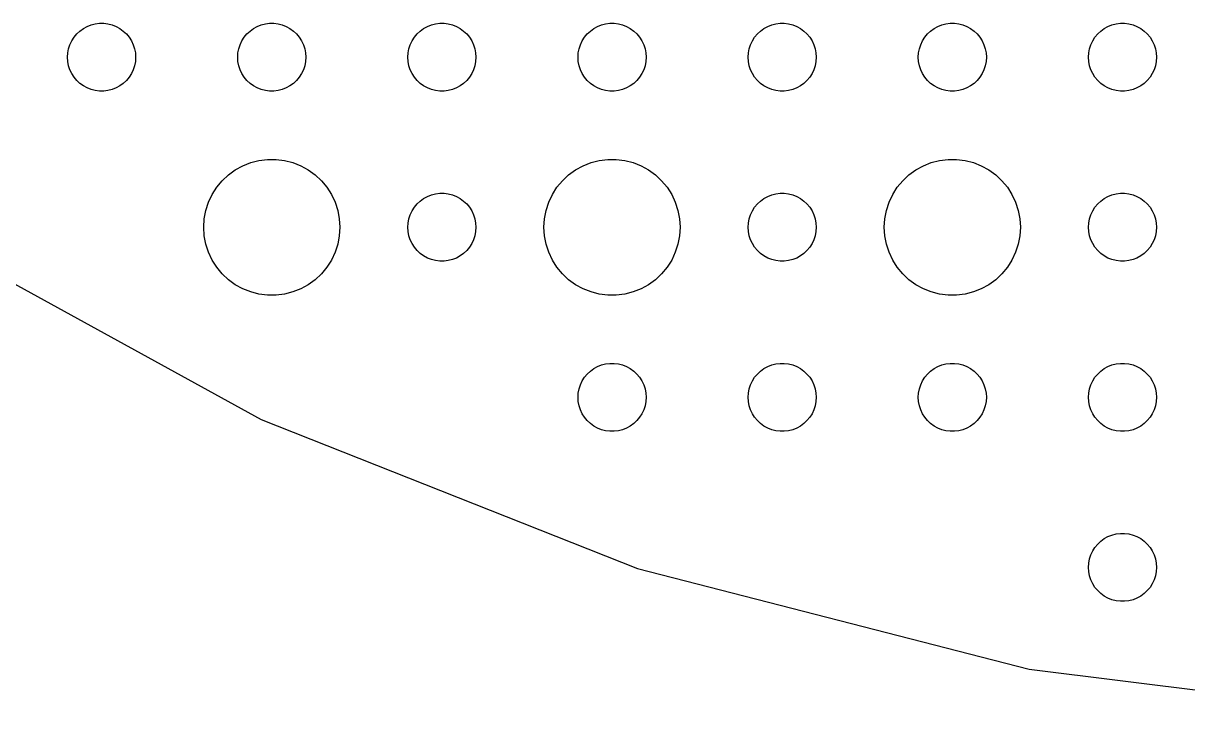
# Model space of a CAD drawing. Header units: metres. Extents: x -142 to 142, y -142 to 142.
# Drawn here: x -71 to -19.6, y -141.7 to -111 of the extents above; entities that cross this region are included whole.
import ezdxf

# ---------------------------------------------------------------- set-up
doc = ezdxf.new("R2010")
doc.units = ezdxf.units.M

msp = doc.modelspace()

# ---------------------------------------------------------------- linework, layer by layer
for p, q in [((-68.5934, -111.473), (-68.4561, -111.344)), ((-68.4561, -111.344), (-68.3037, -111.234)), ((-68.3037, -111.234), (-68.1387, -111.143)), ((-68.1387, -111.143), (-67.9635, -111.073)), ((-67.9635, -111.073), (-67.7811, -111.027)), ((-67.7811, -111.027), (-67.5942, -111.003)), ((-67.5942, -111.003), (-67.4058, -111.003)), ((-67.4058, -111.003), (-67.2189, -111.027)), ((-67.2189, -111.027), (-67.0365, -111.073)), ((-67.0365, -111.073), (-66.8613, -111.143)), ((-66.8613, -111.143), (-66.6963, -111.234)), ((-66.6963, -111.234), (-66.5439, -111.344)), ((-66.5439, -111.344), (-66.4065, -111.473)), ((-61.0934, -111.473), (-60.9561, -111.344)), ((-60.9561, -111.344), (-60.8037, -111.234)), ((-60.8037, -111.234), (-60.6387, -111.143)), ((-60.6387, -111.143), (-60.4635, -111.073)), ((-60.4635, -111.073), (-60.2811, -111.027)), ((-60.2811, -111.027), (-60.0942, -111.003)), ((-60.0942, -111.003), (-59.9058, -111.003)), ((-59.9058, -111.003), (-59.7189, -111.027)), ((-59.7189, -111.027), (-59.5365, -111.073)), ((-59.5365, -111.073), (-59.3613, -111.143)), ((-59.3613, -111.143), (-59.1963, -111.234)), ((-59.1963, -111.234), (-59.0439, -111.344)), ((-59.0439, -111.344), (-58.9065, -111.473)), ((-53.5934, -111.473), (-53.4561, -111.344)), ((-53.4561, -111.344), (-53.3037, -111.234)), ((-53.3037, -111.234), (-53.1387, -111.143)), ((-53.1387, -111.143), (-52.9635, -111.073)), ((-52.9635, -111.073), (-52.7811, -111.027)), ((-52.7811, -111.027), (-52.5942, -111.003)), ((-52.5942, -111.003), (-52.4058, -111.003)), ((-52.4058, -111.003), (-52.2189, -111.027)), ((-52.2189, -111.027), (-52.0365, -111.073)), ((-52.0365, -111.073), (-51.8613, -111.143)), ((-51.8613, -111.143), (-51.6963, -111.234)), ((-51.6963, -111.234), (-51.5439, -111.344)), ((-51.5439, -111.344), (-51.4065, -111.473)), ((-46.0934, -111.473), (-45.9561, -111.344)), ((-45.9561, -111.344), (-45.8037, -111.234)), ((-45.8037, -111.234), (-45.6387, -111.143)), ((-45.6387, -111.143), (-45.4635, -111.073)), ((-45.4635, -111.073), (-45.2811, -111.027)), ((-45.2811, -111.027), (-45.0942, -111.003)), ((-45.0942, -111.003), (-44.9058, -111.003)), ((-44.9058, -111.003), (-44.7189, -111.027)), ((-44.7189, -111.027), (-44.5365, -111.073)), ((-44.5365, -111.073), (-44.3613, -111.143)), ((-44.3613, -111.143), (-44.1963, -111.234)), ((-44.1963, -111.234), (-44.0439, -111.344)), ((-44.0439, -111.344), (-43.9065, -111.473)), ((-38.5934, -111.473), (-38.4561, -111.344)), ((-38.4561, -111.344), (-38.3037, -111.234)), ((-38.3037, -111.234), (-38.1387, -111.143)), ((-38.1387, -111.143), (-37.9635, -111.073)), ((-37.9635, -111.073), (-37.7811, -111.027)), ((-37.7811, -111.027), (-37.5942, -111.003)), ((-37.5942, -111.003), (-37.4058, -111.003)), ((-37.4058, -111.003), (-37.2189, -111.027)), ((-37.2189, -111.027), (-37.0365, -111.073)), ((-37.0365, -111.073), (-36.8613, -111.143)), ((-36.8613, -111.143), (-36.6963, -111.234)), ((-36.6963, -111.234), (-36.5439, -111.344)), ((-36.5439, -111.344), (-36.4065, -111.473)), ((-31.0934, -111.473), (-30.9561, -111.344)), ((-30.9561, -111.344), (-30.8037, -111.234)), ((-30.8037, -111.234), (-30.6387, -111.143)), ((-30.6387, -111.143), (-30.4635, -111.073)), ((-30.4635, -111.073), (-30.2811, -111.027)), ((-30.2811, -111.027), (-30.0942, -111.003)), ((-30.0942, -111.003), (-29.9058, -111.003)), ((-29.9058, -111.003), (-29.7189, -111.027)), ((-29.7189, -111.027), (-29.5365, -111.073)), ((-29.5365, -111.073), (-29.3613, -111.143)), ((-29.3613, -111.143), (-29.1963, -111.234)), ((-29.1963, -111.234), (-29.0439, -111.344)), ((-29.0439, -111.344), (-28.9065, -111.473)), ((-23.5934, -111.473), (-23.4561, -111.344)), ((-23.4561, -111.344), (-23.3037, -111.234)), ((-23.3037, -111.234), (-23.1387, -111.143)), ((-23.1387, -111.143), (-22.9635, -111.073)), ((-22.9635, -111.073), (-22.7811, -111.027)), ((-22.7811, -111.027), (-22.5942, -111.003)), ((-22.5942, -111.003), (-22.4058, -111.003)), ((-22.4058, -111.003), (-22.2189, -111.027)), ((-22.2189, -111.027), (-22.0365, -111.073)), ((-22.0365, -111.073), (-21.8613, -111.143)), ((-21.8613, -111.143), (-21.6963, -111.234)), ((-21.6963, -111.234), (-21.5439, -111.344)), ((-21.5439, -111.344), (-21.4065, -111.473)), ((-68.8947, -111.948), (-68.8145, -111.777)), ((-68.8145, -111.777), (-68.7135, -111.618)), ((-68.7135, -111.618), (-68.5934, -111.473)), ((-66.4065, -111.473), (-66.2865, -111.618)), ((-66.2865, -111.618), (-66.1855, -111.777)), ((-66.1855, -111.777), (-66.1053, -111.948)), ((-61.3947, -111.948), (-61.3145, -111.777)), ((-61.3145, -111.777), (-61.2135, -111.618)), ((-61.2135, -111.618), (-61.0934, -111.473)), ((-58.9065, -111.473), (-58.7865, -111.618)), ((-58.7865, -111.618), (-58.6855, -111.777)), ((-58.6855, -111.777), (-58.6053, -111.948)), ((-53.8947, -111.948), (-53.8145, -111.777)), ((-53.8145, -111.777), (-53.7135, -111.618)), ((-53.7135, -111.618), (-53.5934, -111.473)), ((-51.4065, -111.473), (-51.2865, -111.618)), ((-51.2865, -111.618), (-51.1855, -111.777)), ((-51.1855, -111.777), (-51.1053, -111.948)), ((-46.3947, -111.948), (-46.3145, -111.777)), ((-46.3145, -111.777), (-46.2135, -111.618)), ((-46.2135, -111.618), (-46.0934, -111.473)), ((-43.9065, -111.473), (-43.7865, -111.618)), ((-43.7865, -111.618), (-43.6855, -111.777)), ((-43.6855, -111.777), (-43.6053, -111.948)), ((-38.8947, -111.948), (-38.8145, -111.777)), ((-38.8145, -111.777), (-38.7135, -111.618)), ((-38.7135, -111.618), (-38.5934, -111.473)), ((-36.4065, -111.473), (-36.2865, -111.618)), ((-36.2865, -111.618), (-36.1855, -111.777)), ((-36.1855, -111.777), (-36.1053, -111.948)), ((-31.3947, -111.948), (-31.3145, -111.777)), ((-31.3145, -111.777), (-31.2135, -111.618)), ((-31.2135, -111.618), (-31.0934, -111.473)), ((-28.9065, -111.473), (-28.7865, -111.618)), ((-28.7865, -111.618), (-28.6855, -111.777)), ((-28.6855, -111.777), (-28.6053, -111.948)), ((-23.8947, -111.948), (-23.8145, -111.777)), ((-23.8145, -111.777), (-23.7135, -111.618)), ((-23.7135, -111.618), (-23.5934, -111.473)), ((-21.4065, -111.473), (-21.2865, -111.618)), ((-21.2865, -111.618), (-21.1855, -111.777)), ((-21.1855, -111.777), (-21.1053, -111.948)), ((-69, -112.5), (-68.9882, -112.312)), ((-68.9882, -112.312), (-68.9529, -112.127)), ((-68.9529, -112.127), (-68.8947, -111.948)), ((-66.1053, -111.948), (-66.0471, -112.127)), ((-66.0471, -112.127), (-66.0118, -112.312)), ((-66.0118, -112.312), (-66, -112.5)), ((-61.5, -112.5), (-61.4882, -112.312)), ((-61.4882, -112.312), (-61.4529, -112.127)), ((-61.4529, -112.127), (-61.3947, -111.948)), ((-58.6053, -111.948), (-58.5471, -112.127)), ((-58.5471, -112.127), (-58.5118, -112.312)), ((-58.5118, -112.312), (-58.5, -112.5)), ((-54, -112.5), (-53.9882, -112.312)), ((-53.9882, -112.312), (-53.9529, -112.127)), ((-53.9529, -112.127), (-53.8947, -111.948)), ((-51.1053, -111.948), (-51.0471, -112.127)), ((-51.0471, -112.127), (-51.0118, -112.312)), ((-51.0118, -112.312), (-51, -112.5)), ((-46.5, -112.5), (-46.4882, -112.312)), ((-46.4882, -112.312), (-46.4529, -112.127)), ((-46.4529, -112.127), (-46.3947, -111.948)), ((-43.6053, -111.948), (-43.5471, -112.127)), ((-43.5471, -112.127), (-43.5118, -112.312)), ((-43.5118, -112.312), (-43.5, -112.5)), ((-39, -112.5), (-38.9882, -112.312)), ((-38.9882, -112.312), (-38.9529, -112.127)), ((-38.9529, -112.127), (-38.8947, -111.948)), ((-36.1053, -111.948), (-36.0471, -112.127)), ((-36.0471, -112.127), (-36.0118, -112.312)), ((-36.0118, -112.312), (-36, -112.5)), ((-31.5, -112.5), (-31.4882, -112.312)), ((-31.4882, -112.312), (-31.4529, -112.127)), ((-31.4529, -112.127), (-31.3947, -111.948)), ((-28.6053, -111.948), (-28.5471, -112.127)), ((-28.5471, -112.127), (-28.5118, -112.312)), ((-28.5118, -112.312), (-28.5, -112.5)), ((-24, -112.5), (-23.9882, -112.312)), ((-23.9882, -112.312), (-23.9529, -112.127)), ((-23.9529, -112.127), (-23.8947, -111.948)), ((-21.1053, -111.948), (-21.0471, -112.127)), ((-21.0471, -112.127), (-21.0118, -112.312)), ((-21.0118, -112.312), (-21, -112.5)), ((-68.9882, -112.688), (-69, -112.5)), ((-68.9529, -112.873), (-68.9882, -112.688)), ((-68.8947, -113.052), (-68.9529, -112.873)), ((-66.0471, -112.873), (-66.1053, -113.052)), ((-66.0118, -112.688), (-66.0471, -112.873)), ((-66, -112.5), (-66.0118, -112.688)), ((-61.4882, -112.688), (-61.5, -112.5)), ((-61.4529, -112.873), (-61.4882, -112.688)), ((-61.3947, -113.052), (-61.4529, -112.873)), ((-58.5471, -112.873), (-58.6053, -113.052)), ((-58.5118, -112.688), (-58.5471, -112.873)), ((-58.5, -112.5), (-58.5118, -112.688)), ((-53.9882, -112.688), (-54, -112.5)), ((-53.9529, -112.873), (-53.9882, -112.688)), ((-53.8947, -113.052), (-53.9529, -112.873)), ((-51.0471, -112.873), (-51.1053, -113.052)), ((-51.0118, -112.688), (-51.0471, -112.873)), ((-51, -112.5), (-51.0118, -112.688)), ((-46.4882, -112.688), (-46.5, -112.5)), ((-46.4529, -112.873), (-46.4882, -112.688)), ((-46.3947, -113.052), (-46.4529, -112.873)), ((-43.5471, -112.873), (-43.6053, -113.052)), ((-43.5118, -112.688), (-43.5471, -112.873)), ((-43.5, -112.5), (-43.5118, -112.688)), ((-38.9882, -112.688), (-39, -112.5)), ((-38.9529, -112.873), (-38.9882, -112.688)), ((-38.8947, -113.052), (-38.9529, -112.873)), ((-36.0471, -112.873), (-36.1053, -113.052)), ((-36.0118, -112.688), (-36.0471, -112.873)), ((-36, -112.5), (-36.0118, -112.688)), ((-31.4882, -112.688), (-31.5, -112.5)), ((-31.4529, -112.873), (-31.4882, -112.688)), ((-31.3947, -113.052), (-31.4529, -112.873)), ((-28.5471, -112.873), (-28.6053, -113.052)), ((-28.5118, -112.688), (-28.5471, -112.873)), ((-28.5, -112.5), (-28.5118, -112.688)), ((-23.9882, -112.688), (-24, -112.5)), ((-23.9529, -112.873), (-23.9882, -112.688)), ((-23.8947, -113.052), (-23.9529, -112.873)), ((-21.0471, -112.873), (-21.1053, -113.052)), ((-21.0118, -112.688), (-21.0471, -112.873)), ((-21, -112.5), (-21.0118, -112.688)), ((-68.8145, -113.223), (-68.8947, -113.052)), ((-68.7135, -113.382), (-68.8145, -113.223)), ((-68.5934, -113.527), (-68.7135, -113.382)), ((-66.2865, -113.382), (-66.4065, -113.527)), ((-66.1855, -113.223), (-66.2865, -113.382)), ((-66.1053, -113.052), (-66.1855, -113.223)), ((-61.3145, -113.223), (-61.3947, -113.052)), ((-61.2135, -113.382), (-61.3145, -113.223)), ((-61.0934, -113.527), (-61.2135, -113.382)), ((-58.7865, -113.382), (-58.9065, -113.527)), ((-58.6855, -113.223), (-58.7865, -113.382)), ((-58.6053, -113.052), (-58.6855, -113.223)), ((-53.8145, -113.223), (-53.8947, -113.052)), ((-53.7135, -113.382), (-53.8145, -113.223)), ((-53.5934, -113.527), (-53.7135, -113.382)), ((-51.2865, -113.382), (-51.4065, -113.527)), ((-51.1855, -113.223), (-51.2865, -113.382)), ((-51.1053, -113.052), (-51.1855, -113.223)), ((-46.3145, -113.223), (-46.3947, -113.052)), ((-46.2135, -113.382), (-46.3145, -113.223)), ((-46.0934, -113.527), (-46.2135, -113.382)), ((-43.7865, -113.382), (-43.9065, -113.527)), ((-43.6855, -113.223), (-43.7865, -113.382)), ((-43.6053, -113.052), (-43.6855, -113.223)), ((-38.8145, -113.223), (-38.8947, -113.052)), ((-38.7135, -113.382), (-38.8145, -113.223)), ((-38.5934, -113.527), (-38.7135, -113.382)), ((-36.2865, -113.382), (-36.4065, -113.527)), ((-36.1855, -113.223), (-36.2865, -113.382)), ((-36.1053, -113.052), (-36.1855, -113.223)), ((-31.3145, -113.223), (-31.3947, -113.052)), ((-31.2135, -113.382), (-31.3145, -113.223)), ((-31.0934, -113.527), (-31.2135, -113.382)), ((-28.7865, -113.382), (-28.9065, -113.527)), ((-28.6855, -113.223), (-28.7865, -113.382)), ((-28.6053, -113.052), (-28.6855, -113.223)), ((-23.8145, -113.223), (-23.8947, -113.052)), ((-23.7135, -113.382), (-23.8145, -113.223)), ((-23.5934, -113.527), (-23.7135, -113.382)), ((-21.2865, -113.382), (-21.4065, -113.527)), ((-21.1855, -113.223), (-21.2865, -113.382)), ((-21.1053, -113.052), (-21.1855, -113.223)), ((-68.4561, -113.656), (-68.5934, -113.527)), ((-68.3037, -113.766), (-68.4561, -113.656)), ((-68.1387, -113.857), (-68.3037, -113.766)), ((-67.9635, -113.927), (-68.1387, -113.857)), ((-67.7811, -113.973), (-67.9635, -113.927)), ((-67.0365, -113.927), (-67.2189, -113.973)), ((-66.8613, -113.857), (-67.0365, -113.927)), ((-66.6963, -113.766), (-66.8613, -113.857)), ((-66.5439, -113.656), (-66.6963, -113.766)), ((-66.4065, -113.527), (-66.5439, -113.656)), ((-60.9561, -113.656), (-61.0934, -113.527)), ((-60.8037, -113.766), (-60.9561, -113.656)), ((-60.6387, -113.857), (-60.8037, -113.766)), ((-60.4635, -113.927), (-60.6387, -113.857)), ((-60.2811, -113.973), (-60.4635, -113.927)), ((-59.5365, -113.927), (-59.7189, -113.973)), ((-59.3613, -113.857), (-59.5365, -113.927)), ((-59.1963, -113.766), (-59.3613, -113.857)), ((-59.0439, -113.656), (-59.1963, -113.766)), ((-58.9065, -113.527), (-59.0439, -113.656)), ((-53.4561, -113.656), (-53.5934, -113.527)), ((-53.3037, -113.766), (-53.4561, -113.656)), ((-53.1387, -113.857), (-53.3037, -113.766)), ((-52.9635, -113.927), (-53.1387, -113.857)), ((-52.7811, -113.973), (-52.9635, -113.927)), ((-52.0365, -113.927), (-52.2189, -113.973)), ((-51.8613, -113.857), (-52.0365, -113.927)), ((-51.6963, -113.766), (-51.8613, -113.857)), ((-51.5439, -113.656), (-51.6963, -113.766)), ((-51.4065, -113.527), (-51.5439, -113.656)), ((-45.9561, -113.656), (-46.0934, -113.527)), ((-45.8037, -113.766), (-45.9561, -113.656)), ((-45.6387, -113.857), (-45.8037, -113.766)), ((-45.4635, -113.927), (-45.6387, -113.857)), ((-45.2811, -113.973), (-45.4635, -113.927)), ((-44.5365, -113.927), (-44.7189, -113.973)), ((-44.3613, -113.857), (-44.5365, -113.927)), ((-44.1963, -113.766), (-44.3613, -113.857)), ((-44.0439, -113.656), (-44.1963, -113.766)), ((-43.9065, -113.527), (-44.0439, -113.656)), ((-38.4561, -113.656), (-38.5934, -113.527)), ((-38.3037, -113.766), (-38.4561, -113.656)), ((-38.1387, -113.857), (-38.3037, -113.766)), ((-37.9635, -113.927), (-38.1387, -113.857)), ((-37.7811, -113.973), (-37.9635, -113.927)), ((-37.0365, -113.927), (-37.2189, -113.973)), ((-36.8613, -113.857), (-37.0365, -113.927)), ((-36.6963, -113.766), (-36.8613, -113.857)), ((-36.5439, -113.656), (-36.6963, -113.766)), ((-36.4065, -113.527), (-36.5439, -113.656)), ((-30.9561, -113.656), (-31.0934, -113.527)), ((-30.8037, -113.766), (-30.9561, -113.656)), ((-30.6387, -113.857), (-30.8037, -113.766)), ((-30.4635, -113.927), (-30.6387, -113.857)), ((-30.2811, -113.973), (-30.4635, -113.927)), ((-29.5365, -113.927), (-29.7189, -113.973)), ((-29.3613, -113.857), (-29.5365, -113.927)), ((-29.1963, -113.766), (-29.3613, -113.857)), ((-29.0439, -113.656), (-29.1963, -113.766)), ((-28.9065, -113.527), (-29.0439, -113.656)), ((-23.4561, -113.656), (-23.5934, -113.527)), ((-23.3037, -113.766), (-23.4561, -113.656)), ((-23.1387, -113.857), (-23.3037, -113.766)), ((-22.9635, -113.927), (-23.1387, -113.857)), ((-22.7811, -113.973), (-22.9635, -113.927)), ((-22.0365, -113.927), (-22.2189, -113.973)), ((-21.8613, -113.857), (-22.0365, -113.927)), ((-21.6963, -113.766), (-21.8613, -113.857)), ((-21.5439, -113.656), (-21.6963, -113.766)), ((-21.4065, -113.527), (-21.5439, -113.656)), ((-67.5942, -113.997), (-67.7811, -113.973)), ((-67.4058, -113.997), (-67.5942, -113.997)), ((-67.2189, -113.973), (-67.4058, -113.997)), ((-60.0942, -113.997), (-60.2811, -113.973)), ((-59.9058, -113.997), (-60.0942, -113.997)), ((-59.7189, -113.973), (-59.9058, -113.997)), ((-52.5942, -113.997), (-52.7811, -113.973)), ((-52.4058, -113.997), (-52.5942, -113.997)), ((-52.2189, -113.973), (-52.4058, -113.997)), ((-45.0942, -113.997), (-45.2811, -113.973)), ((-44.9058, -113.997), (-45.0942, -113.997)), ((-44.7189, -113.973), (-44.9058, -113.997)), ((-37.5942, -113.997), (-37.7811, -113.973)), ((-37.4058, -113.997), (-37.5942, -113.997)), ((-37.2189, -113.973), (-37.4058, -113.997)), ((-30.0942, -113.997), (-30.2811, -113.973)), ((-29.9058, -113.997), (-30.0942, -113.997)), ((-29.7189, -113.973), (-29.9058, -113.997)), ((-22.5942, -113.997), (-22.7811, -113.973)), ((-22.4058, -113.997), (-22.5942, -113.997)), ((-22.2189, -113.973), (-22.4058, -113.997)), ((-60.5621, -117.053), (-60.1884, -117.006)), ((-60.1884, -117.006), (-59.8116, -117.006)), ((-59.8116, -117.006), (-59.4379, -117.053)), ((-45.5621, -117.053), (-45.1884, -117.006)), ((-45.1884, -117.006), (-44.8116, -117.006)), ((-44.8116, -117.006), (-44.4379, -117.053)), ((-30.5621, -117.053), (-30.1884, -117.006)), ((-30.1884, -117.006), (-29.8116, -117.006)), ((-29.8116, -117.006), (-29.4379, -117.053)), ((-61.9123, -117.688), (-61.6075, -117.467)), ((-61.6075, -117.467), (-61.2773, -117.286)), ((-61.2773, -117.286), (-60.927, -117.147)), ((-60.927, -117.147), (-60.5621, -117.053)), ((-59.4379, -117.053), (-59.0729, -117.147)), ((-59.0729, -117.147), (-58.7227, -117.286)), ((-58.7227, -117.286), (-58.3925, -117.467)), ((-58.3925, -117.467), (-58.0877, -117.688)), ((-46.9123, -117.688), (-46.6075, -117.467)), ((-46.6075, -117.467), (-46.2773, -117.286)), ((-46.2773, -117.286), (-45.927, -117.147)), ((-45.927, -117.147), (-45.5621, -117.053)), ((-44.4379, -117.053), (-44.0729, -117.147)), ((-44.0729, -117.147), (-43.7227, -117.286)), ((-43.7227, -117.286), (-43.3925, -117.467)), ((-43.3925, -117.467), (-43.0877, -117.688)), ((-31.9123, -117.688), (-31.6075, -117.467)), ((-31.6075, -117.467), (-31.2773, -117.286)), ((-31.2773, -117.286), (-30.927, -117.147)), ((-30.927, -117.147), (-30.5621, -117.053)), ((-29.4379, -117.053), (-29.0729, -117.147)), ((-29.0729, -117.147), (-28.7227, -117.286)), ((-28.7227, -117.286), (-28.3925, -117.467)), ((-28.3925, -117.467), (-28.0877, -117.688)), ((-62.427, -118.237), (-62.1869, -117.946)), ((-62.1869, -117.946), (-61.9123, -117.688)), ((-58.0877, -117.688), (-57.8131, -117.946)), ((-57.8131, -117.946), (-57.5729, -118.237)), ((-47.427, -118.237), (-47.1869, -117.946)), ((-47.1869, -117.946), (-46.9123, -117.688)), ((-43.0877, -117.688), (-42.8131, -117.946)), ((-42.8131, -117.946), (-42.5729, -118.237)), ((-32.427, -118.237), (-32.1869, -117.946)), ((-32.1869, -117.946), (-31.9123, -117.688)), ((-28.0877, -117.688), (-27.8131, -117.946)), ((-27.8131, -117.946), (-27.5729, -118.237)), ((-62.7893, -118.896), (-62.6289, -118.555)), ((-62.6289, -118.555), (-62.427, -118.237)), ((-57.5729, -118.237), (-57.3711, -118.555)), ((-57.3711, -118.555), (-57.2107, -118.896)), ((-52.9635, -118.573), (-52.7811, -118.527)), ((-52.7811, -118.527), (-52.5942, -118.503)), ((-52.5942, -118.503), (-52.4058, -118.503)), ((-52.4058, -118.503), (-52.2189, -118.527)), ((-52.2189, -118.527), (-52.0365, -118.573)), ((-47.7893, -118.896), (-47.6289, -118.555)), ((-47.6289, -118.555), (-47.427, -118.237)), ((-42.5729, -118.237), (-42.3711, -118.555)), ((-42.3711, -118.555), (-42.2107, -118.896)), ((-37.9635, -118.573), (-37.7811, -118.527)), ((-37.7811, -118.527), (-37.5942, -118.503)), ((-37.5942, -118.503), (-37.4058, -118.503)), ((-37.4058, -118.503), (-37.2189, -118.527)), ((-37.2189, -118.527), (-37.0365, -118.573)), ((-32.7893, -118.896), (-32.6289, -118.555)), ((-32.6289, -118.555), (-32.427, -118.237)), ((-27.5729, -118.237), (-27.3711, -118.555)), ((-27.3711, -118.555), (-27.2107, -118.896)), ((-22.9635, -118.573), (-22.7811, -118.527)), ((-22.7811, -118.527), (-22.5942, -118.503)), ((-22.5942, -118.503), (-22.4058, -118.503)), ((-22.4058, -118.503), (-22.2189, -118.527)), ((-22.2189, -118.527), (-22.0365, -118.573)), ((-62.9057, -119.254), (-62.7893, -118.896)), ((-57.2107, -118.896), (-57.0942, -119.254)), ((-53.7135, -119.118), (-53.5934, -118.973)), ((-53.5934, -118.973), (-53.4561, -118.844)), ((-53.4561, -118.844), (-53.3037, -118.734)), ((-53.3037, -118.734), (-53.1387, -118.643)), ((-53.1387, -118.643), (-52.9635, -118.573)), ((-52.0365, -118.573), (-51.8613, -118.643)), ((-51.8613, -118.643), (-51.6963, -118.734)), ((-51.6963, -118.734), (-51.5439, -118.844)), ((-51.5439, -118.844), (-51.4065, -118.973)), ((-51.4065, -118.973), (-51.2865, -119.118)), ((-47.9057, -119.254), (-47.7893, -118.896)), ((-42.2107, -118.896), (-42.0942, -119.254)), ((-38.7135, -119.118), (-38.5934, -118.973)), ((-38.5934, -118.973), (-38.4561, -118.844)), ((-38.4561, -118.844), (-38.3037, -118.734)), ((-38.3037, -118.734), (-38.1387, -118.643)), ((-38.1387, -118.643), (-37.9635, -118.573)), ((-37.0365, -118.573), (-36.8613, -118.643)), ((-36.8613, -118.643), (-36.6963, -118.734)), ((-36.6963, -118.734), (-36.5439, -118.844)), ((-36.5439, -118.844), (-36.4065, -118.973)), ((-36.4065, -118.973), (-36.2865, -119.118)), ((-32.9057, -119.254), (-32.7893, -118.896)), ((-27.2107, -118.896), (-27.0942, -119.254)), ((-23.7135, -119.118), (-23.5934, -118.973)), ((-23.5934, -118.973), (-23.4561, -118.844)), ((-23.4561, -118.844), (-23.3037, -118.734)), ((-23.3037, -118.734), (-23.1387, -118.643)), ((-23.1387, -118.643), (-22.9635, -118.573)), ((-22.0365, -118.573), (-21.8613, -118.643)), ((-21.8613, -118.643), (-21.6963, -118.734)), ((-21.6963, -118.734), (-21.5439, -118.844)), ((-21.5439, -118.844), (-21.4065, -118.973)), ((-21.4065, -118.973), (-21.2865, -119.118)), ((-62.9763, -119.624), (-62.9057, -119.254)), ((-57.0942, -119.254), (-57.0237, -119.624)), ((-53.9529, -119.627), (-53.8947, -119.448)), ((-53.8947, -119.448), (-53.8145, -119.277)), ((-53.8145, -119.277), (-53.7135, -119.118)), ((-51.2865, -119.118), (-51.1855, -119.277)), ((-51.1855, -119.277), (-51.1053, -119.448)), ((-51.1053, -119.448), (-51.0471, -119.627)), ((-47.9763, -119.624), (-47.9057, -119.254)), ((-42.0942, -119.254), (-42.0237, -119.624)), ((-38.9529, -119.627), (-38.8947, -119.448)), ((-38.8947, -119.448), (-38.8145, -119.277)), ((-38.8145, -119.277), (-38.7135, -119.118)), ((-36.2865, -119.118), (-36.1855, -119.277)), ((-36.1855, -119.277), (-36.1053, -119.448)), ((-36.1053, -119.448), (-36.0471, -119.627)), ((-32.9763, -119.624), (-32.9057, -119.254)), ((-27.0942, -119.254), (-27.0237, -119.624)), ((-23.9529, -119.627), (-23.8947, -119.448)), ((-23.8947, -119.448), (-23.8145, -119.277)), ((-23.8145, -119.277), (-23.7135, -119.118)), ((-21.2865, -119.118), (-21.1855, -119.277)), ((-21.1855, -119.277), (-21.1053, -119.448)), ((-21.1053, -119.448), (-21.0471, -119.627)), ((-76.0874, -119.895), (-60.4606, -128.485)), ((-63, -120), (-62.9763, -119.624)), ((-62.9763, -120.376), (-63, -120)), ((-57.0237, -119.624), (-57, -120)), ((-57, -120), (-57.0237, -120.376)), ((-54, -120), (-53.9882, -119.812)), ((-53.9882, -120.188), (-54, -120)), ((-53.9882, -119.812), (-53.9529, -119.627)), ((-51.0471, -119.627), (-51.0118, -119.812)), ((-51.0118, -119.812), (-51, -120)), ((-51, -120), (-51.0118, -120.188)), ((-48, -120), (-47.9763, -119.624)), ((-47.9763, -120.376), (-48, -120)), ((-42.0237, -119.624), (-42, -120)), ((-42, -120), (-42.0237, -120.376)), ((-39, -120), (-38.9882, -119.812)), ((-38.9882, -120.188), (-39, -120)), ((-38.9882, -119.812), (-38.9529, -119.627)), ((-36.0471, -119.627), (-36.0118, -119.812)), ((-36.0118, -119.812), (-36, -120)), ((-36, -120), (-36.0118, -120.188)), ((-33, -120), (-32.9763, -119.624)), ((-32.9763, -120.376), (-33, -120)), ((-27.0237, -119.624), (-27, -120)), ((-27, -120), (-27.0237, -120.376)), ((-24, -120), (-23.9882, -119.812)), ((-23.9882, -120.188), (-24, -120)), ((-23.9882, -119.812), (-23.9529, -119.627)), ((-21.0471, -119.627), (-21.0118, -119.812)), ((-21.0118, -119.812), (-21, -120)), ((-21, -120), (-21.0118, -120.188)), ((-62.9057, -120.746), (-62.9763, -120.376)), ((-57.0237, -120.376), (-57.0942, -120.746)), ((-53.9529, -120.373), (-53.9882, -120.188)), ((-53.8947, -120.552), (-53.9529, -120.373)), ((-53.8145, -120.723), (-53.8947, -120.552)), ((-51.1053, -120.552), (-51.1855, -120.723)), ((-51.0471, -120.373), (-51.1053, -120.552)), ((-51.0118, -120.188), (-51.0471, -120.373)), ((-47.9057, -120.746), (-47.9763, -120.376)), ((-42.0237, -120.376), (-42.0942, -120.746)), ((-38.9529, -120.373), (-38.9882, -120.188)), ((-38.8947, -120.552), (-38.9529, -120.373)), ((-38.8145, -120.723), (-38.8947, -120.552)), ((-36.1053, -120.552), (-36.1855, -120.723)), ((-36.0471, -120.373), (-36.1053, -120.552)), ((-36.0118, -120.188), (-36.0471, -120.373)), ((-32.9057, -120.746), (-32.9763, -120.376)), ((-27.0237, -120.376), (-27.0942, -120.746)), ((-23.9529, -120.373), (-23.9882, -120.188)), ((-23.8947, -120.552), (-23.9529, -120.373)), ((-23.8145, -120.723), (-23.8947, -120.552)), ((-21.1053, -120.552), (-21.1855, -120.723)), ((-21.0471, -120.373), (-21.1053, -120.552)), ((-21.0118, -120.188), (-21.0471, -120.373)), ((-62.7893, -121.104), (-62.9057, -120.746)), ((-62.6289, -121.445), (-62.7893, -121.104)), ((-57.2107, -121.104), (-57.3711, -121.445)), ((-57.0942, -120.746), (-57.2107, -121.104)), ((-53.7135, -120.882), (-53.8145, -120.723)), ((-53.5934, -121.027), (-53.7135, -120.882)), ((-53.4561, -121.156), (-53.5934, -121.027)), ((-51.4065, -121.027), (-51.5439, -121.156)), ((-51.2865, -120.882), (-51.4065, -121.027)), ((-51.1855, -120.723), (-51.2865, -120.882)), ((-47.7893, -121.104), (-47.9057, -120.746)), ((-47.6289, -121.445), (-47.7893, -121.104)), ((-42.2107, -121.104), (-42.3711, -121.445)), ((-42.0942, -120.746), (-42.2107, -121.104)), ((-38.7135, -120.882), (-38.8145, -120.723)), ((-38.5934, -121.027), (-38.7135, -120.882)), ((-38.4561, -121.156), (-38.5934, -121.027)), ((-36.4065, -121.027), (-36.5439, -121.156)), ((-36.2865, -120.882), (-36.4065, -121.027)), ((-36.1855, -120.723), (-36.2865, -120.882)), ((-32.7893, -121.104), (-32.9057, -120.746)), ((-32.6289, -121.445), (-32.7893, -121.104)), ((-27.2107, -121.104), (-27.3711, -121.445)), ((-27.0942, -120.746), (-27.2107, -121.104)), ((-23.7135, -120.882), (-23.8145, -120.723)), ((-23.5934, -121.027), (-23.7135, -120.882)), ((-23.4561, -121.156), (-23.5934, -121.027)), ((-21.4065, -121.027), (-21.5439, -121.156)), ((-21.2865, -120.882), (-21.4065, -121.027)), ((-21.1855, -120.723), (-21.2865, -120.882)), ((-62.427, -121.763), (-62.6289, -121.445)), ((-57.3711, -121.445), (-57.5729, -121.763)), ((-53.3037, -121.266), (-53.4561, -121.156)), ((-53.1387, -121.357), (-53.3037, -121.266)), ((-52.9635, -121.427), (-53.1387, -121.357)), ((-52.7811, -121.473), (-52.9635, -121.427)), ((-52.5942, -121.497), (-52.7811, -121.473)), ((-52.4058, -121.497), (-52.5942, -121.497)), ((-52.2189, -121.473), (-52.4058, -121.497)), ((-52.0365, -121.427), (-52.2189, -121.473)), ((-51.8613, -121.357), (-52.0365, -121.427)), ((-51.6963, -121.266), (-51.8613, -121.357)), ((-51.5439, -121.156), (-51.6963, -121.266)), ((-47.427, -121.763), (-47.6289, -121.445)), ((-42.3711, -121.445), (-42.5729, -121.763)), ((-38.3037, -121.266), (-38.4561, -121.156)), ((-38.1387, -121.357), (-38.3037, -121.266)), ((-37.9635, -121.427), (-38.1387, -121.357)), ((-37.7811, -121.473), (-37.9635, -121.427)), ((-37.5942, -121.497), (-37.7811, -121.473)), ((-37.4058, -121.497), (-37.5942, -121.497)), ((-37.2189, -121.473), (-37.4058, -121.497)), ((-37.0365, -121.427), (-37.2189, -121.473)), ((-36.8613, -121.357), (-37.0365, -121.427)), ((-36.6963, -121.266), (-36.8613, -121.357)), ((-36.5439, -121.156), (-36.6963, -121.266)), ((-32.427, -121.763), (-32.6289, -121.445)), ((-27.3711, -121.445), (-27.5729, -121.763)), ((-23.3037, -121.266), (-23.4561, -121.156)), ((-23.1387, -121.357), (-23.3037, -121.266)), ((-22.9635, -121.427), (-23.1387, -121.357)), ((-22.7811, -121.473), (-22.9635, -121.427)), ((-22.5942, -121.497), (-22.7811, -121.473)), ((-22.4058, -121.497), (-22.5942, -121.497)), ((-22.2189, -121.473), (-22.4058, -121.497)), ((-22.0365, -121.427), (-22.2189, -121.473)), ((-21.8613, -121.357), (-22.0365, -121.427)), ((-21.6963, -121.266), (-21.8613, -121.357)), ((-21.5439, -121.156), (-21.6963, -121.266)), ((-62.1869, -122.054), (-62.427, -121.763)), ((-61.9123, -122.312), (-62.1869, -122.054)), ((-57.8131, -122.054), (-58.0877, -122.312)), ((-57.5729, -121.763), (-57.8131, -122.054)), ((-47.1869, -122.054), (-47.427, -121.763)), ((-46.9123, -122.312), (-47.1869, -122.054)), ((-42.8131, -122.054), (-43.0877, -122.312)), ((-42.5729, -121.763), (-42.8131, -122.054)), ((-32.1869, -122.054), (-32.427, -121.763)), ((-31.9123, -122.312), (-32.1869, -122.054)), ((-27.8131, -122.054), (-28.0877, -122.312)), ((-27.5729, -121.763), (-27.8131, -122.054)), ((-61.6075, -122.533), (-61.9123, -122.312)), ((-61.2773, -122.714), (-61.6075, -122.533)), ((-58.3925, -122.533), (-58.7227, -122.714)), ((-58.0877, -122.312), (-58.3925, -122.533)), ((-46.6075, -122.533), (-46.9123, -122.312)), ((-46.2773, -122.714), (-46.6075, -122.533)), ((-43.3925, -122.533), (-43.7227, -122.714)), ((-43.0877, -122.312), (-43.3925, -122.533)), ((-31.6075, -122.533), (-31.9123, -122.312)), ((-31.2773, -122.714), (-31.6075, -122.533)), ((-28.3925, -122.533), (-28.7227, -122.714)), ((-28.0877, -122.312), (-28.3925, -122.533)), ((-60.927, -122.853), (-61.2773, -122.714)), ((-60.5621, -122.947), (-60.927, -122.853)), ((-60.1884, -122.994), (-60.5621, -122.947)), ((-59.8116, -122.994), (-60.1884, -122.994)), ((-59.4379, -122.947), (-59.8116, -122.994)), ((-59.0729, -122.853), (-59.4379, -122.947)), ((-58.7227, -122.714), (-59.0729, -122.853)), ((-45.927, -122.853), (-46.2773, -122.714)), ((-45.5621, -122.947), (-45.927, -122.853)), ((-45.1884, -122.994), (-45.5621, -122.947)), ((-44.8116, -122.994), (-45.1884, -122.994)), ((-44.4379, -122.947), (-44.8116, -122.994)), ((-44.0729, -122.853), (-44.4379, -122.947)), ((-43.7227, -122.714), (-44.0729, -122.853)), ((-30.927, -122.853), (-31.2773, -122.714)), ((-30.5621, -122.947), (-30.927, -122.853)), ((-30.1884, -122.994), (-30.5621, -122.947)), ((-29.8116, -122.994), (-30.1884, -122.994)), ((-29.4379, -122.947), (-29.8116, -122.994)), ((-29.0729, -122.853), (-29.4379, -122.947)), ((-28.7227, -122.714), (-29.0729, -122.853)), ((-45.9561, -126.344), (-45.8037, -126.234)), ((-45.8037, -126.234), (-45.6387, -126.143)), ((-45.6387, -126.143), (-45.4635, -126.073)), ((-45.4635, -126.073), (-45.2811, -126.027)), ((-45.2811, -126.027), (-45.0942, -126.003)), ((-45.0942, -126.003), (-44.9058, -126.003)), ((-44.9058, -126.003), (-44.7189, -126.027)), ((-44.7189, -126.027), (-44.5365, -126.073)), ((-44.5365, -126.073), (-44.3613, -126.143)), ((-44.3613, -126.143), (-44.1963, -126.234)), ((-44.1963, -126.234), (-44.0439, -126.344)), ((-38.4561, -126.344), (-38.3037, -126.234)), ((-38.3037, -126.234), (-38.1387, -126.143)), ((-38.1387, -126.143), (-37.9635, -126.073)), ((-37.9635, -126.073), (-37.7811, -126.027)), ((-37.7811, -126.027), (-37.5942, -126.003)), ((-37.5942, -126.003), (-37.4058, -126.003)), ((-37.4058, -126.003), (-37.2189, -126.027)), ((-37.2189, -126.027), (-37.0365, -126.073)), ((-37.0365, -126.073), (-36.8613, -126.143)), ((-36.8613, -126.143), (-36.6963, -126.234)), ((-36.6963, -126.234), (-36.5439, -126.344)), ((-30.9561, -126.344), (-30.8037, -126.234)), ((-30.8037, -126.234), (-30.6387, -126.143)), ((-30.6387, -126.143), (-30.4635, -126.073)), ((-30.4635, -126.073), (-30.2811, -126.027)), ((-30.2811, -126.027), (-30.0942, -126.003)), ((-30.0942, -126.003), (-29.9058, -126.003)), ((-29.9058, -126.003), (-29.7189, -126.027)), ((-29.7189, -126.027), (-29.5365, -126.073)), ((-29.5365, -126.073), (-29.3613, -126.143)), ((-29.3613, -126.143), (-29.1963, -126.234)), ((-29.1963, -126.234), (-29.0439, -126.344)), ((-23.4561, -126.344), (-23.3037, -126.234)), ((-23.3037, -126.234), (-23.1387, -126.143)), ((-23.1387, -126.143), (-22.9635, -126.073)), ((-22.9635, -126.073), (-22.7811, -126.027)), ((-22.7811, -126.027), (-22.5942, -126.003)), ((-22.5942, -126.003), (-22.4058, -126.003)), ((-22.4058, -126.003), (-22.2189, -126.027)), ((-22.2189, -126.027), (-22.0365, -126.073)), ((-22.0365, -126.073), (-21.8613, -126.143)), ((-21.8613, -126.143), (-21.6963, -126.234)), ((-21.6963, -126.234), (-21.5439, -126.344)), ((-46.3947, -126.948), (-46.3145, -126.777)), ((-46.3145, -126.777), (-46.2135, -126.618)), ((-46.2135, -126.618), (-46.0934, -126.473)), ((-46.0934, -126.473), (-45.9561, -126.344)), ((-44.0439, -126.344), (-43.9065, -126.473)), ((-43.9065, -126.473), (-43.7865, -126.618)), ((-43.7865, -126.618), (-43.6855, -126.777)), ((-43.6855, -126.777), (-43.6053, -126.948)), ((-38.8947, -126.948), (-38.8145, -126.777)), ((-38.8145, -126.777), (-38.7135, -126.618)), ((-38.7135, -126.618), (-38.5934, -126.473)), ((-38.5934, -126.473), (-38.4561, -126.344)), ((-36.5439, -126.344), (-36.4065, -126.473)), ((-36.4065, -126.473), (-36.2865, -126.618)), ((-36.2865, -126.618), (-36.1855, -126.777)), ((-36.1855, -126.777), (-36.1053, -126.948)), ((-31.3947, -126.948), (-31.3145, -126.777)), ((-31.3145, -126.777), (-31.2135, -126.618)), ((-31.2135, -126.618), (-31.0934, -126.473)), ((-31.0934, -126.473), (-30.9561, -126.344)), ((-29.0439, -126.344), (-28.9065, -126.473)), ((-28.9065, -126.473), (-28.7865, -126.618)), ((-28.7865, -126.618), (-28.6855, -126.777)), ((-28.6855, -126.777), (-28.6053, -126.948)), ((-23.8947, -126.948), (-23.8145, -126.777)), ((-23.8145, -126.777), (-23.7135, -126.618)), ((-23.7135, -126.618), (-23.5934, -126.473)), ((-23.5934, -126.473), (-23.4561, -126.344)), ((-21.5439, -126.344), (-21.4065, -126.473)), ((-21.4065, -126.473), (-21.2865, -126.618)), ((-21.2865, -126.618), (-21.1855, -126.777)), ((-21.1855, -126.777), (-21.1053, -126.948)), ((-46.4882, -127.312), (-46.4529, -127.127)), ((-46.4529, -127.127), (-46.3947, -126.948)), ((-43.6053, -126.948), (-43.5471, -127.127)), ((-43.5471, -127.127), (-43.5118, -127.312)), ((-38.9882, -127.312), (-38.9529, -127.127)), ((-38.9529, -127.127), (-38.8947, -126.948)), ((-36.1053, -126.948), (-36.0471, -127.127)), ((-36.0471, -127.127), (-36.0118, -127.312)), ((-31.4882, -127.312), (-31.4529, -127.127)), ((-31.4529, -127.127), (-31.3947, -126.948)), ((-28.6053, -126.948), (-28.5471, -127.127)), ((-28.5471, -127.127), (-28.5118, -127.312)), ((-23.9882, -127.312), (-23.9529, -127.127)), ((-23.9529, -127.127), (-23.8947, -126.948)), ((-21.1053, -126.948), (-21.0471, -127.127)), ((-21.0471, -127.127), (-21.0118, -127.312)), ((-46.5, -127.5), (-46.4882, -127.312)), ((-46.4882, -127.688), (-46.5, -127.5)), ((-46.4529, -127.873), (-46.4882, -127.688)), ((-43.5118, -127.688), (-43.5471, -127.873)), ((-43.5118, -127.312), (-43.5, -127.5)), ((-43.5, -127.5), (-43.5118, -127.688)), ((-39, -127.5), (-38.9882, -127.312)), ((-38.9882, -127.688), (-39, -127.5)), ((-38.9529, -127.873), (-38.9882, -127.688)), ((-36.0118, -127.688), (-36.0471, -127.873)), ((-36.0118, -127.312), (-36, -127.5)), ((-36, -127.5), (-36.0118, -127.688)), ((-31.5, -127.5), (-31.4882, -127.312)), ((-31.4882, -127.688), (-31.5, -127.5)), ((-31.4529, -127.873), (-31.4882, -127.688)), ((-28.5118, -127.688), (-28.5471, -127.873)), ((-28.5118, -127.312), (-28.5, -127.5)), ((-28.5, -127.5), (-28.5118, -127.688)), ((-24, -127.5), (-23.9882, -127.312)), ((-23.9882, -127.688), (-24, -127.5)), ((-23.9529, -127.873), (-23.9882, -127.688)), ((-21.0118, -127.688), (-21.0471, -127.873)), ((-21.0118, -127.312), (-21, -127.5)), ((-21, -127.5), (-21.0118, -127.688)), ((-46.3947, -128.052), (-46.4529, -127.873)), ((-46.3145, -128.223), (-46.3947, -128.052)), ((-46.2135, -128.382), (-46.3145, -128.223)), ((-43.6855, -128.223), (-43.7865, -128.382)), ((-43.6053, -128.052), (-43.6855, -128.223)), ((-43.5471, -127.873), (-43.6053, -128.052)), ((-38.8947, -128.052), (-38.9529, -127.873)), ((-38.8145, -128.223), (-38.8947, -128.052)), ((-38.7135, -128.382), (-38.8145, -128.223)), ((-36.1855, -128.223), (-36.2865, -128.382)), ((-36.1053, -128.052), (-36.1855, -128.223)), ((-36.0471, -127.873), (-36.1053, -128.052)), ((-31.3947, -128.052), (-31.4529, -127.873)), ((-31.3145, -128.223), (-31.3947, -128.052)), ((-31.2135, -128.382), (-31.3145, -128.223)), ((-28.6855, -128.223), (-28.7865, -128.382)), ((-28.6053, -128.052), (-28.6855, -128.223)), ((-28.5471, -127.873), (-28.6053, -128.052)), ((-23.8947, -128.052), (-23.9529, -127.873)), ((-23.8145, -128.223), (-23.8947, -128.052)), ((-23.7135, -128.382), (-23.8145, -128.223)), ((-21.1855, -128.223), (-21.2865, -128.382)), ((-21.1053, -128.052), (-21.1855, -128.223)), ((-21.0471, -127.873), (-21.1053, -128.052)), ((-60.4606, -128.485), (-43.8804, -135.05)), ((-46.0934, -128.527), (-46.2135, -128.382)), ((-45.9561, -128.656), (-46.0934, -128.527)), ((-45.8037, -128.766), (-45.9561, -128.656)), ((-45.6387, -128.857), (-45.8037, -128.766)), ((-44.1963, -128.766), (-44.3613, -128.857)), ((-44.0439, -128.656), (-44.1963, -128.766)), ((-43.9065, -128.527), (-44.0439, -128.656)), ((-43.7865, -128.382), (-43.9065, -128.527)), ((-38.5934, -128.527), (-38.7135, -128.382)), ((-38.4561, -128.656), (-38.5934, -128.527)), ((-38.3037, -128.766), (-38.4561, -128.656)), ((-38.1387, -128.857), (-38.3037, -128.766)), ((-36.6963, -128.766), (-36.8613, -128.857)), ((-36.5439, -128.656), (-36.6963, -128.766)), ((-36.4065, -128.527), (-36.5439, -128.656)), ((-36.2865, -128.382), (-36.4065, -128.527)), ((-31.0934, -128.527), (-31.2135, -128.382)), ((-30.9561, -128.656), (-31.0934, -128.527)), ((-30.8037, -128.766), (-30.9561, -128.656)), ((-30.6387, -128.857), (-30.8037, -128.766)), ((-29.1963, -128.766), (-29.3613, -128.857)), ((-29.0439, -128.656), (-29.1963, -128.766)), ((-28.9065, -128.527), (-29.0439, -128.656)), ((-28.7865, -128.382), (-28.9065, -128.527)), ((-23.5934, -128.527), (-23.7135, -128.382)), ((-23.4561, -128.656), (-23.5934, -128.527)), ((-23.3037, -128.766), (-23.4561, -128.656)), ((-23.1387, -128.857), (-23.3037, -128.766)), ((-21.6963, -128.766), (-21.8613, -128.857)), ((-21.5439, -128.656), (-21.6963, -128.766)), ((-21.4065, -128.527), (-21.5439, -128.656)), ((-21.2865, -128.382), (-21.4065, -128.527)), ((-45.4635, -128.927), (-45.6387, -128.857)), ((-45.2811, -128.973), (-45.4635, -128.927)), ((-45.0942, -128.997), (-45.2811, -128.973)), ((-44.9058, -128.997), (-45.0942, -128.997)), ((-44.7189, -128.973), (-44.9058, -128.997)), ((-44.5365, -128.927), (-44.7189, -128.973)), ((-44.3613, -128.857), (-44.5365, -128.927)), ((-37.9635, -128.927), (-38.1387, -128.857)), ((-37.7811, -128.973), (-37.9635, -128.927)), ((-37.5942, -128.997), (-37.7811, -128.973)), ((-37.4058, -128.997), (-37.5942, -128.997)), ((-37.2189, -128.973), (-37.4058, -128.997)), ((-37.0365, -128.927), (-37.2189, -128.973)), ((-36.8613, -128.857), (-37.0365, -128.927)), ((-30.4635, -128.927), (-30.6387, -128.857)), ((-30.2811, -128.973), (-30.4635, -128.927)), ((-30.0942, -128.997), (-30.2811, -128.973)), ((-29.9058, -128.997), (-30.0942, -128.997)), ((-29.7189, -128.973), (-29.9058, -128.997)), ((-29.5365, -128.927), (-29.7189, -128.973)), ((-29.3613, -128.857), (-29.5365, -128.927)), ((-22.9635, -128.927), (-23.1387, -128.857)), ((-22.7811, -128.973), (-22.9635, -128.927)), ((-22.5942, -128.997), (-22.7811, -128.973)), ((-22.4058, -128.997), (-22.5942, -128.997)), ((-22.2189, -128.973), (-22.4058, -128.997)), ((-22.0365, -128.927), (-22.2189, -128.973)), ((-21.8613, -128.857), (-22.0365, -128.927)), ((-23.5934, -133.973), (-23.4561, -133.844)), ((-23.4561, -133.844), (-23.3037, -133.734)), ((-23.3037, -133.734), (-23.1387, -133.643)), ((-23.1387, -133.643), (-22.9635, -133.573)), ((-22.9635, -133.573), (-22.7811, -133.527)), ((-22.7811, -133.527), (-22.5942, -133.503)), ((-22.5942, -133.503), (-22.4058, -133.503)), ((-22.4058, -133.503), (-22.2189, -133.527)), ((-22.2189, -133.527), (-22.0365, -133.573)), ((-22.0365, -133.573), (-21.8613, -133.643)), ((-21.8613, -133.643), (-21.6963, -133.734)), ((-21.6963, -133.734), (-21.5439, -133.844)), ((-21.5439, -133.844), (-21.4065, -133.973)), ((-23.9529, -134.627), (-23.8947, -134.448)), ((-23.8947, -134.448), (-23.8145, -134.277)), ((-23.8145, -134.277), (-23.7135, -134.118)), ((-23.7135, -134.118), (-23.5934, -133.973)), ((-21.4065, -133.973), (-21.2865, -134.118)), ((-21.2865, -134.118), (-21.1855, -134.277)), ((-21.1855, -134.277), (-21.1053, -134.448)), ((-21.1053, -134.448), (-21.0471, -134.627)), ((-24, -135), (-23.9882, -134.812)), ((-23.9882, -134.812), (-23.9529, -134.627)), ((-21.0471, -134.627), (-21.0118, -134.812)), ((-21.0118, -134.812), (-21, -135)), ((-43.8804, -135.05), (-26.6081, -139.485)), ((-23.9882, -135.188), (-24, -135)), ((-23.9529, -135.373), (-23.9882, -135.188)), ((-23.8947, -135.552), (-23.9529, -135.373)), ((-21.0471, -135.373), (-21.1053, -135.552)), ((-21.0118, -135.188), (-21.0471, -135.373)), ((-21, -135), (-21.0118, -135.188)), ((-23.8145, -135.723), (-23.8947, -135.552)), ((-23.7135, -135.882), (-23.8145, -135.723)), ((-23.5934, -136.027), (-23.7135, -135.882)), ((-21.2865, -135.882), (-21.4065, -136.027)), ((-21.1855, -135.723), (-21.2865, -135.882)), ((-21.1053, -135.552), (-21.1855, -135.723)), ((-23.4561, -136.156), (-23.5934, -136.027)), ((-23.3037, -136.266), (-23.4561, -136.156)), ((-23.1387, -136.357), (-23.3037, -136.266)), ((-22.9635, -136.427), (-23.1387, -136.357)), ((-22.7811, -136.473), (-22.9635, -136.427)), ((-22.5942, -136.497), (-22.7811, -136.473)), ((-22.4058, -136.497), (-22.5942, -136.497)), ((-22.2189, -136.473), (-22.4058, -136.497)), ((-22.0365, -136.427), (-22.2189, -136.473)), ((-21.8613, -136.357), (-22.0365, -136.427)), ((-21.6963, -136.266), (-21.8613, -136.357)), ((-21.5439, -136.156), (-21.6963, -136.266)), ((-21.4065, -136.027), (-21.5439, -136.156)), ((-26.6081, -139.485), (-8.91624, -141.72))]:
    msp.add_line(p, q)

doc.saveas('drawing.dxf')
